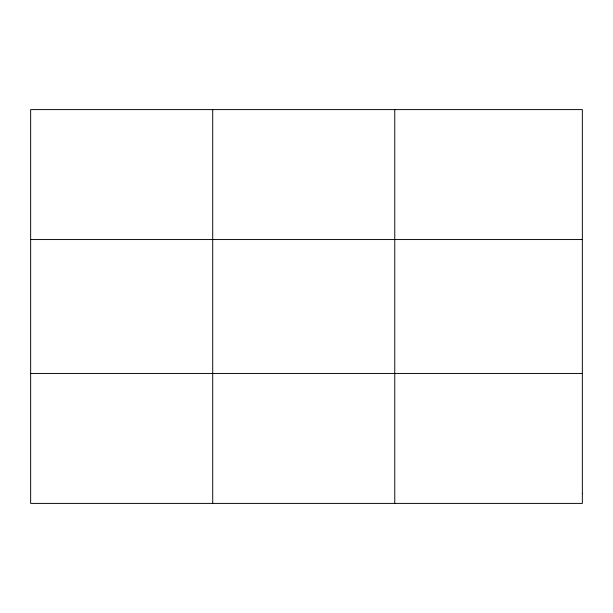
<?xml version="1.0" encoding="UTF-8"?>
<svg xmlns="http://www.w3.org/2000/svg" width="613" height="613" viewBox="0 0 613 613"><rect width="100%" height="100%" fill="white"/><g stroke="black" fill="none" stroke-linecap="round" stroke-linejoin="round"><path stroke-width="0.92" d="M212.711 109.597L212.711 503.403M394.772 109.597L394.772 503.403M30.65 239.553L582.35 239.553M30.65 373.447L582.35 373.447M582.35 493.404L582.35 503.403L30.65 503.403L30.65 109.597L582.35 109.597L582.35 493.404"/></g></svg>
